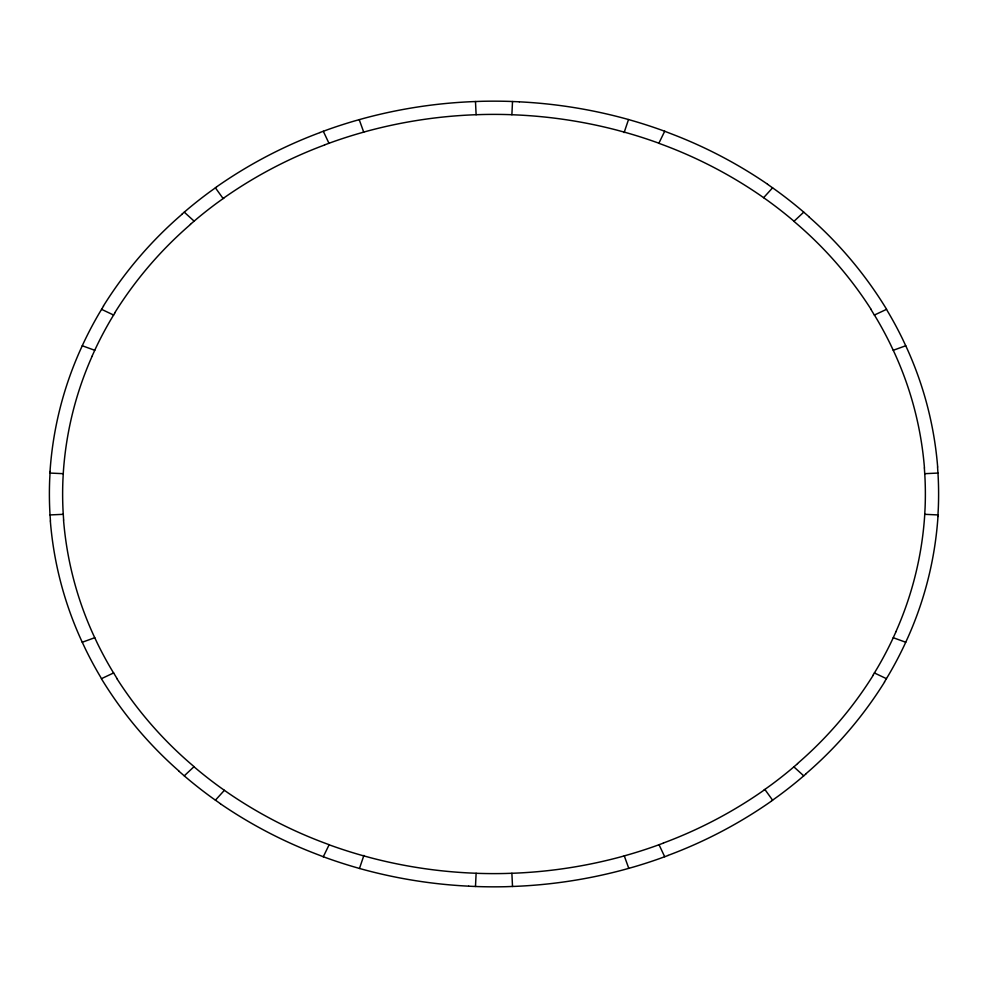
<?xml version="1.0" encoding="UTF-8"?>
<svg xmlns="http://www.w3.org/2000/svg" width="988" height="988" viewBox="0 0 988 988"><rect width="100%" height="100%" fill="white"/><g stroke="black" fill="none" stroke-linecap="round" stroke-linejoin="round"><path stroke-width="1.48" d="M475.487 886.483L476.117 873.269M511.883 114.732L512.513 101.517M50.129 471.486L49.684 479.736A347.344 347.344 0 0 0 49.906 512.784L50.45 521.034M937.871 516.514L938.316 508.264A347.344 347.344 0 0 0 938.094 475.216L937.55 466.966M220.448 803.8A460.099 460.099 0 0 0 316.074 853.941L324.595 857.226A483.984 483.984 0 0 0 359.484 868.44L363.893 855.398M767.553 184.2A460.099 460.099 0 0 0 671.926 134.059L663.405 130.774A483.984 483.984 0 0 0 628.516 119.56L624.107 132.602M92.02 356.285L95.379 348.9A360.25 360.25 0 0 1 110.582 320.063L114.793 313.035M895.98 631.715L892.621 639.1A360.25 360.25 0 0 1 877.418 667.937L873.207 674.965M323.261 856.831L329.115 844.789A470.745 470.745 0 0 0 363.053 855.694L371.686 858.029A484.762 484.762 0 0 0 469.386 872.972L478.414 873.367A490.159 490.159 0 0 0 505.51 873.478L514.538 873.182A484.589 484.589 0 0 0 621.057 856.794L629.652 854.348A470.659 470.659 0 0 0 655.093 846.148L663.442 843.097M664.739 131.169L658.885 143.211A470.745 470.745 0 0 0 624.947 132.306L616.314 129.971A484.762 484.762 0 0 0 518.614 115.028L509.586 114.633A490.159 490.159 0 0 0 482.49 114.522L473.462 114.818A484.589 484.589 0 0 0 366.943 131.206L358.348 133.652A470.659 470.659 0 0 0 332.907 141.852L324.558 144.903M103.53 306.095L99.158 313.369A373.476 373.476 0 0 0 83.4 343.281L79.917 350.925A354.877 354.877 0 0 0 50.018 471.474M884.47 681.905L888.842 674.631A373.476 373.476 0 0 0 904.6 644.719L908.083 637.075A354.877 354.877 0 0 0 937.983 516.526M215.409 800.169L224.387 790.301M763.613 197.699L772.591 187.831M184.262 775.839L193.957 766.737A418.727 418.727 0 0 0 220.942 787.881L227.993 792.845A448.268 448.268 0 0 0 329.152 844.691M803.738 212.161L794.043 221.263A418.727 418.727 0 0 0 767.059 200.119L760.007 195.155A448.268 448.268 0 0 0 658.848 143.309M181.73 214.334L188.424 208.616A431.805 431.805 0 0 1 209.283 192.24L216.483 187.053M190.425 224.313L196.908 218.768A418.566 418.566 0 0 1 217.125 202.898L224.115 197.859M797.575 763.687L791.092 769.232A418.566 418.566 0 0 1 770.875 785.102L763.885 790.141M806.27 773.666L799.576 779.384A431.805 431.805 0 0 1 778.717 795.76L771.517 800.947M117.177 678.781L113.632 672.939L101.529 678.633A374.798 374.798 0 0 1 85.388 648.894L81.806 641.274A355.581 355.581 0 0 1 50.339 521.047M870.823 309.219L874.368 315.061L886.471 309.368A374.798 374.798 0 0 1 902.612 339.106L906.194 346.726A355.581 355.581 0 0 1 937.661 466.954M319.902 132.516L328.485 129.379A483.898 483.898 0 0 1 354.643 120.944L363.485 118.461A497.816 497.816 0 0 1 472.906 101.628L482.181 101.295A503.398 503.398 0 0 1 510.018 101.418L519.28 101.789M94.749 637.717L82.263 642.237M893.251 350.283L905.737 345.763M668.098 855.485L659.515 858.621A483.898 483.898 0 0 1 633.357 867.056L624.515 869.539A497.816 497.816 0 0 1 515.094 886.372L505.819 886.705A503.398 503.398 0 0 1 477.982 886.582L468.72 886.211M50.042 514.933L63.269 514.316M924.731 473.684L937.958 473.067M50.042 473.067L63.257 473.684M924.743 514.316L937.958 514.933M905.737 642.237L893.251 637.717M82.263 345.763L94.749 350.283M886.421 678.657L874.368 672.939M101.579 309.343L113.632 315.061M767.515 184.262L774.79 189.387A431.954 431.954 0 0 1 802.627 211.185L809.258 216.952M220.485 803.738L213.21 798.613A431.954 431.954 0 0 1 185.374 776.815L178.742 771.048M184.262 212.161L194.13 221.139M793.87 766.861L803.738 775.839M764.86 789.437L772.591 800.169M215.409 187.831L223.14 198.563M874.368 315.061L875.133 316.197A361.571 361.571 0 0 1 890.707 344.886L894.165 352.234A342.354 342.354 0 0 1 924.459 467.979M113.632 672.939L112.867 671.803A361.571 361.571 0 0 1 97.293 643.114L93.835 635.766A342.354 342.354 0 0 1 63.541 520.021M323.311 131.268L328.967 143.297M659.033 844.703L664.689 856.732M359.224 119.659L363.72 132.133M624.28 855.867L628.776 868.341M924.36 467.991L924.879 475.932A334.117 334.117 0 0 1 925.089 507.721L924.669 515.662A341.638 341.638 0 0 1 895.918 631.678M63.64 520.009L63.121 512.068A334.117 334.117 0 0 1 62.911 480.279L63.331 472.338A341.638 341.638 0 0 1 92.082 356.322M475.487 101.517L476.117 114.732M511.883 873.269L512.513 886.483M793.944 221.374A389.964 389.964 0 0 1 870.947 309.133M763.934 790.215A446.675 446.675 0 0 1 663.405 843.011M114.67 312.949A388.284 388.284 0 0 1 190.511 224.424M224.066 197.785A446.675 446.675 0 0 1 324.595 144.989M873.33 675.051A388.284 388.284 0 0 1 797.489 763.576M194.056 766.626A389.964 389.964 0 0 1 117.053 678.867M809.16 217.064A400.152 400.152 0 0 1 886.594 309.293M519.28 101.826A497.285 497.285 0 0 1 628.529 119.536M216.434 186.979A459.902 459.902 0 0 1 319.939 132.602M103.407 306.008A401.523 401.523 0 0 1 181.817 214.445M178.84 770.936A400.152 400.152 0 0 1 101.406 678.707M468.72 886.174A497.285 497.285 0 0 1 359.471 868.464M771.566 801.021A459.902 459.902 0 0 1 668.061 855.398M884.593 681.992A401.523 401.523 0 0 1 806.183 773.555"/></g></svg>
